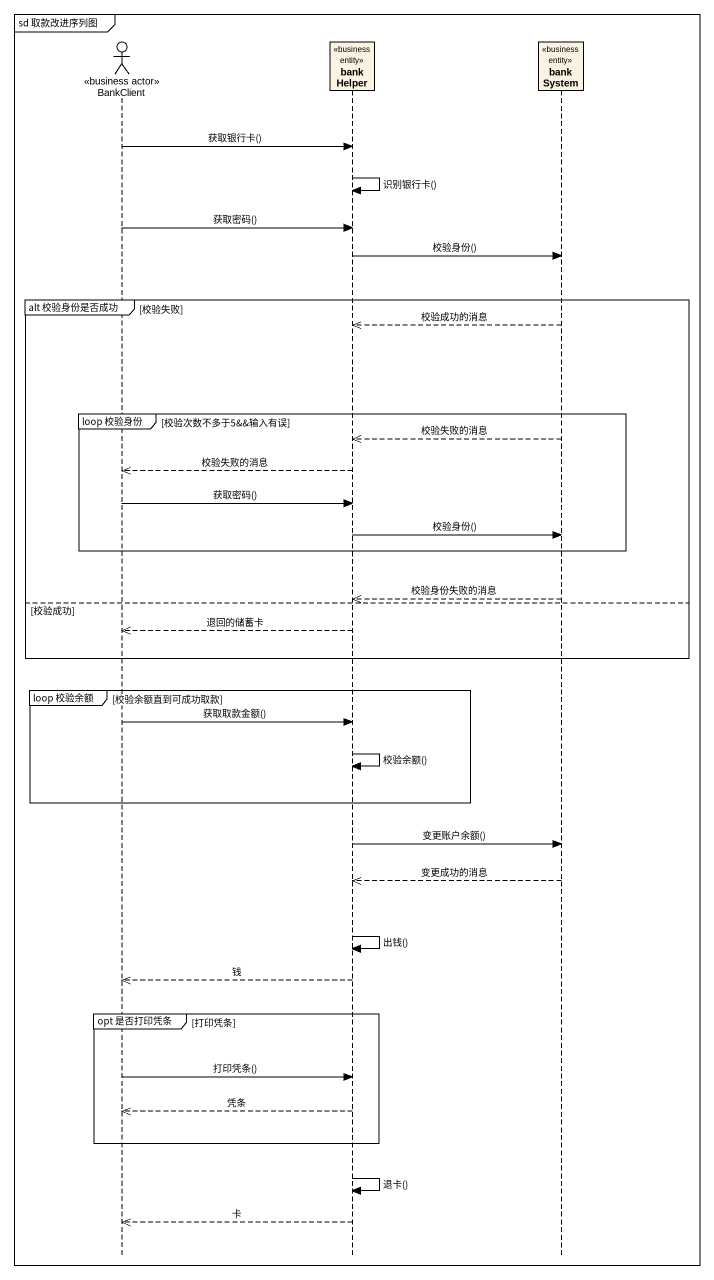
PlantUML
@startuml
mainframe sd 取款改进序列图
hide footbox
actor BankClient <<business actor>>
participant bankHelper <<business entity>>
participant bankSystem <<business entity>>

BankClient -> bankHelper : 获取银行卡()
bankHelper -> bankHelper : 识别银行卡()
BankClient -> bankHelper : 获取密码()
bankHelper -> bankSystem : 校验身份()
group alt 校验身份是否成功 [校验失败]
  bankSystem -->> bankHelper : 校验成功的消息
  group loop 校验身份 [校验次数不多于5&&输入有误]
    bankSystem -->> bankHelper : 校验失败的消息
    bankHelper -->> BankClient : 校验失败的消息
    BankClient -> bankHelper : 获取密码()
    bankHelper -> bankSystem : 校验身份()
  end
  bankSystem -->> bankHelper : 校验身份失败的消息
else 校验成功
  bankHelper -->> BankClient : 退回的储蓄卡
end
group loop 校验余额 [校验余额直到可成功取款]
  BankClient -> bankHelper : 获取取款金额()
  bankHelper -> bankHelper : 校验余额()
end
bankHelper -> bankSystem : 变更账户余额()
bankSystem -->> bankHelper : 变更成功的消息
bankHelper -> bankHelper : 出钱()
bankHelper -->> BankClient : 钱
group opt 是否打印凭条 [打印凭条]
  BankClient -> bankHelper : 打印凭条()
  bankHelper -->> BankClient : 凭条
end
bankHelper -> bankHelper : 退卡()
bankHelper -->> BankClient : 卡
@enduml
